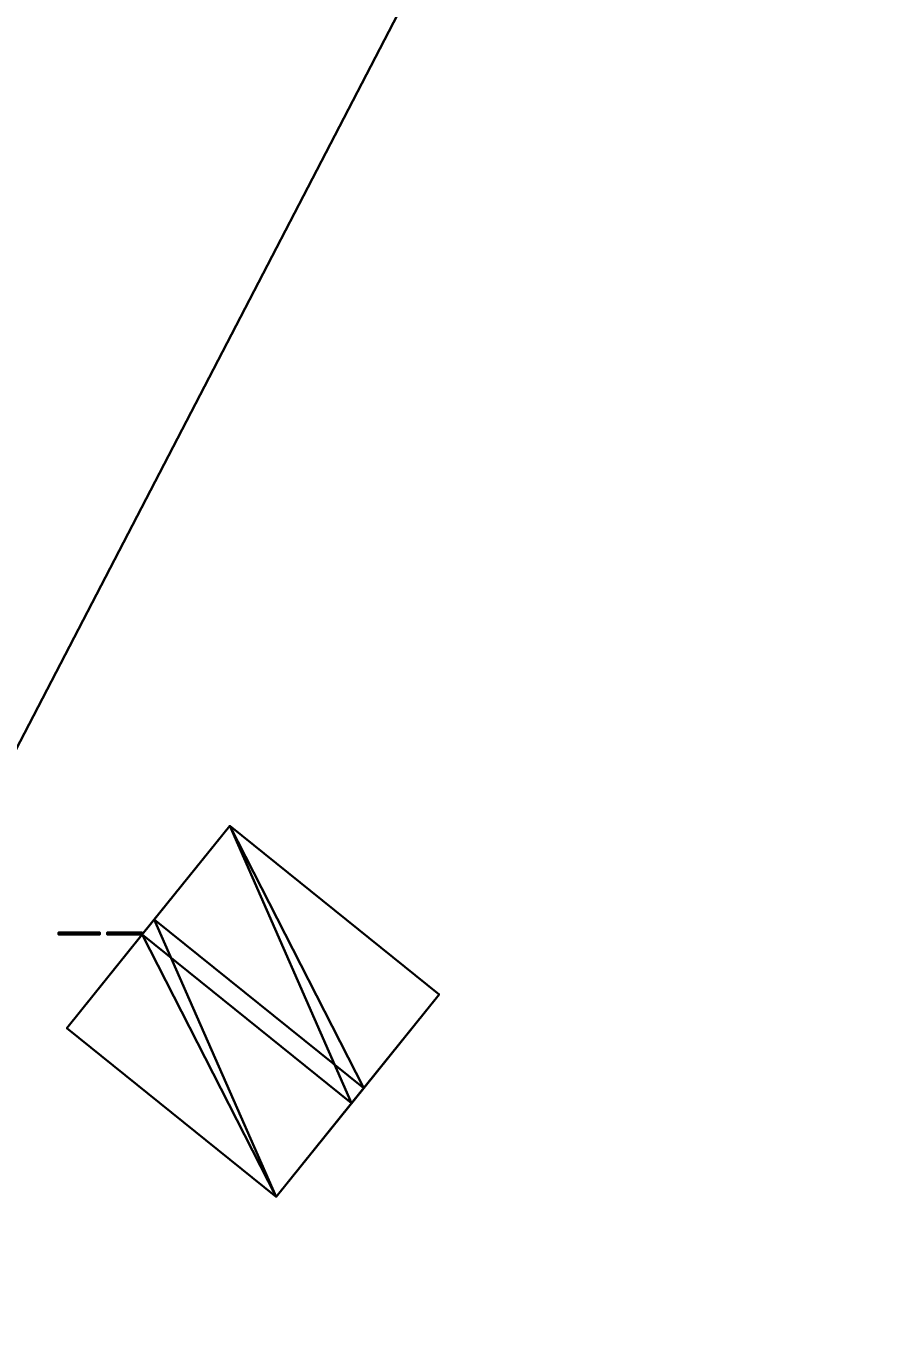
# Model space of a CAD drawing. Extents: x -4.3 to 2.7, y -5.9 to 5.2.
# Drawn here: x 0.877 to 1.789, y 1.059 to 2.441 of the extents above; entities that cross this region are included whole.
import ezdxf

# ---------------------------------------------------------------- set-up
doc = ezdxf.new("R2010")
doc.units = 0
doc.header["$LTSCALE"] = 0.0254
doc.layers.get('0').update_dxf_attribs({"linetype": 'CONTINUOUS'})
doc.layers.get('DEFPOINTS').update_dxf_attribs({"linetype": 'CONTINUOUS'})
doc.layers.add('H__HIGH_', color=144, linetype='CONTINUOUS')
doc.layers.add('ROOM', color=252, linetype='CONTINUOUS')
doc.styles.add('TAHOMA', font='')
doc.styles.get('TAHOMA').set_extended_font_data('Tahoma')
doc.dimstyles.new('DIMSTYLE1', dxfattribs={"dimtxt": 0.211521, "dimasz": 0.0127, "dimexe": 0.0127, "dimexo": 0.0127, "dimgap": 0.00254, "dimtad": 0, "dimtih": 1, "dimtoh": 1, "dimdec": 3, "dimzin": 0, "dimtxsty": 'TAHOMA', "dimblk": 'ARCHTICK', "dimcen": 0.09, "dimazin": 3, "dimtfac": 1, "dimtdec": 4, "dimtofl": 0, "dimtmove": 0, "dimatfit": 3, "dimtolj": 1, "dimtzin": 0})

# ---------------------------------------------------------------- blocks, each defined once
blk = doc.blocks.new('GROUPE79_1')
at = {"color": 0}
for p, q in [((0, 0), (0, 0.0554)), ((0, 0.0554), (0.0112, 0.0554)), ((0, 0, 0.002), (0, 0.0554, 0.002)), ((0, 0.0554, 0.002), (0.0112, 0.0554, 0.002)), ((0, 0), (0, 0.0554)), ((0, 0, 0.002), (0, 0.0554, 0.002)), ((0, 0.0554), (0, 0.0554, 0.002)), ((0, 0.0554), (0.0112, 0.0554)), ((0, 0.0554), (0, 0.0554, 0.002)), ((0, 0.0554, 0.002), (0.0112, 0.0554, 0.002)), ((0.0112, 0.0554), (0.0112, 0.0336)), ((0.0112, 0.0554, 0.002), (0.0112, 0.0336, 0.002)), ((0.0112, 0.0554), (0.0112, 0.0554, 0.002)), ((0.0112, 0.0554), (0.0112, 0.0336)), ((0.0112, 0.0554), (0.0112, 0.0554, 0.002)), ((0.0112, 0.0554, 0.002), (0.0112, 0.0336, 0.002)), ((0.0331, 0.0336), (0.0331, 0.0554)), ((0.0331, 0.0554), (0.0443, 0.0554)), ((0.0331, 0.0554, 0.002), (0.0443, 0.0554, 0.002)), ((0.0331, 0.0336, 0.002), (0.0331, 0.0554, 0.002)), ((0.0331, 0.0336), (0.0331, 0.0554)), ((0.0331, 0.0336, 0.002), (0.0331, 0.0554, 0.002)), ((0.0331, 0.0554), (0.0331, 0.0554, 0.002)), ((0.0331, 0.0554), (0.0443, 0.0554)), ((0.0331, 0.0554), (0.0331, 0.0554, 0.002)), ((0.0331, 0.0554, 0.002), (0.0443, 0.0554, 0.002)), ((0.0443, 0.0554), (0.0443, 0)), ((0.0443, 0.0554, 0.002), (0.0443, 0, 0.002)), ((0.0443, 0.0554), (0.0443, 0.0554, 0.002)), ((0.0443, 0.0554), (0.0443, 0)), ((0.0443, 0.0554), (0.0443, 0.0554, 0.002)), ((0.0443, 0.0554, 0.002), (0.0443, 0, 0.002)), ((0.0717, 0.0556), (0.0717, 0.0556, 0.002)), ((0.0717, 0.0556), (0.0717, 0.0556, 0.002)), ((0.0541, 0.0433), (0.0541, 0.0433, 0.002)), ((0.0541, 0.0433), (0.0541, 0.0433, 0.002)), ((0.0553, 0.0467), (0.0553, 0.0467, 0.002)), ((0.0553, 0.0467), (0.0553, 0.0467, 0.002)), ((0.057, 0.0495), (0.057, 0.0495, 0.002)), ((0.057, 0.0495), (0.057, 0.0495, 0.002)), ((0.0593, 0.0518), (0.0593, 0.0518, 0.002)), ((0.0593, 0.0518), (0.0593, 0.0518, 0.002)), ((0.0619, 0.0534), (0.0619, 0.0534, 0.002)), ((0.0619, 0.0534), (0.0619, 0.0534, 0.002)), ((0.0646, 0.0421), (0.0646, 0.0421, 0.002)), ((0.0646, 0.0421), (0.0646, 0.0421, 0.002)), ((0.0649, 0.0546), (0.0649, 0.0546, 0.002)), ((0.0649, 0.0546), (0.0649, 0.0546, 0.002)), ((0.0662, 0.0448), (0.0662, 0.0448, 0.002)), ((0.0662, 0.0448), (0.0662, 0.0448, 0.002)), ((0.0685, 0.0463), (0.0685, 0.0463, 0.002)), ((0.0685, 0.0463), (0.0685, 0.0463, 0.002)), ((0.0715, 0.0468), (0.0715, 0.0468, 0.002)), ((0.0715, 0.0468), (0.0715, 0.0468, 0.002)), ((0.0745, 0.0463), (0.0745, 0.0463, 0.002)), ((0.0745, 0.0463), (0.0745, 0.0463, 0.002)), ((0.0756, 0.0553), (0.0756, 0.0553, 0.002)), ((0.0756, 0.0553), (0.0756, 0.0553, 0.002)), ((0.0767, 0.0449), (0.0767, 0.0449, 0.002)), ((0.0767, 0.0449), (0.0767, 0.0449, 0.002)), ((0.0782, 0.0426), (0.0782, 0.0426, 0.002)), ((0.0782, 0.0426), (0.0782, 0.0426, 0.002)), ((0.0791, 0.0545), (0.0791, 0.0545, 0.002)), ((0.0791, 0.0545), (0.0791, 0.0545, 0.002)), ((0.0821, 0.0531), (0.0821, 0.0531, 0.002)), ((0.0821, 0.0531), (0.0821, 0.0531, 0.002)), ((0.0846, 0.0512), (0.0846, 0.0512, 0.002)), ((0.0846, 0.0512), (0.0846, 0.0512, 0.002)), ((0.0867, 0.0488), (0.0867, 0.0488, 0.002)), ((0.0867, 0.0488), (0.0867, 0.0488, 0.002)), ((0.0881, 0.0462), (0.0881, 0.0462, 0.002)), ((0.0881, 0.0462), (0.0881, 0.0462, 0.002)), ((0.089, 0.0433), (0.089, 0.0433, 0.002)), ((0.089, 0.0433), (0.089, 0.0433, 0.002)), ((0.0112, 0.0336), (0.0331, 0.0336)), ((0.0112, 0.0336, 0.002), (0.0331, 0.0336, 0.002)), ((0.0112, 0.0336), (0.0112, 0.0336, 0.002)), ((0.0112, 0.0336), (0.0331, 0.0336)), ((0.0112, 0.0336), (0.0112, 0.0336, 0.002)), ((0.0112, 0.0336, 0.002), (0.0331, 0.0336, 0.002)), ((0.0331, 0.0336), (0.0331, 0.0336, 0.002)), ((0.0331, 0.0336), (0.0331, 0.0336, 0.002)), ((0.0639, 0.0381), (0.0533, 0.0392)), ((0.0639, 0.0381, 0.002), (0.0533, 0.0392, 0.002)), ((0.0639, 0.0381), (0.0533, 0.0392)), ((0.0639, 0.0381, 0.002), (0.0533, 0.0392, 0.002)), ((0.0533, 0.0392), (0.0533, 0.0392, 0.002)), ((0.0533, 0.0392), (0.0533, 0.0392, 0.002)), ((0.0639, 0.0381), (0.0639, 0.0381, 0.002)), ((0.0639, 0.0381), (0.0639, 0.0381, 0.002)), ((0.0765, 0.0329), (0.0765, 0.0329, 0.002)), ((0.0765, 0.0329), (0.0765, 0.0329, 0.002)), ((0.0781, 0.0362), (0.0781, 0.0362, 0.002)), ((0.0781, 0.0362), (0.0781, 0.0362, 0.002)), ((0.0786, 0.0394), (0.0786, 0.0394, 0.002)), ((0.0786, 0.0394), (0.0786, 0.0394, 0.002)), ((0.0862, 0.0296), (0.0862, 0.0296, 0.002)), ((0.0862, 0.0296), (0.0862, 0.0296, 0.002)), ((0.088, 0.0331), (0.088, 0.0331, 0.002)), ((0.088, 0.0331), (0.088, 0.0331, 0.002)), ((0.089, 0.0365), (0.089, 0.0365, 0.002)), ((0.089, 0.0365), (0.089, 0.0365, 0.002)), ((0.0893, 0.0402), (0.0893, 0.0402, 0.002)), ((0.0893, 0.0402), (0.0893, 0.0402, 0.002)), ((0.0331, 0.0242), (0.0112, 0.0242)), ((0.0112, 0.0242), (0.0112, 0)), ((0.0112, 0.0242, 0.002), (0.0112, 0, 0.002)), ((0.0331, 0.0242, 0.002), (0.0112, 0.0242, 0.002)), ((0.0331, 0.0242), (0.0112, 0.0242)), ((0.0331, 0.0242, 0.002), (0.0112, 0.0242, 0.002)), ((0.0112, 0.0242), (0.0112, 0.0242, 0.002)), ((0.0112, 0.0242), (0.0112, 0)), ((0.0112, 0.0242), (0.0112, 0.0242, 0.002)), ((0.0112, 0.0242, 0.002), (0.0112, 0, 0.002)), ((0.0331, 0), (0.0331, 0.0242)), ((0.0331, 0, 0.002), (0.0331, 0.0242, 0.002)), ((0.0331, 0), (0.0331, 0.0242)), ((0.0331, 0, 0.002), (0.0331, 0.0242, 0.002)), ((0.0331, 0.0242), (0.0331, 0.0242, 0.002)), ((0.0331, 0.0242), (0.0331, 0.0242, 0.002)), ((0.0602, 0.0164), (0.0602, 0.0164, 0.002)), ((0.0602, 0.0164), (0.0602, 0.0164, 0.002)), ((0.0677, 0.0239), (0.0677, 0.0239, 0.002)), ((0.0677, 0.0239), (0.0677, 0.0239, 0.002)), ((0.0768, 0.0189), (0.0768, 0.0189, 0.002)), ((0.0768, 0.0189), (0.0768, 0.0189, 0.002)), ((0.0837, 0.026), (0.0837, 0.026, 0.002)), ((0.0837, 0.026), (0.0837, 0.026, 0.002)), ((0.0112, 0), (0, 0)), ((0.0112, 0, 0.002), (0, 0, 0.002)), ((0, 0), (0, 0, 0.002)), ((0.0112, 0), (0, 0)), ((0.0112, 0, 0.002), (0, 0, 0.002)), ((0, 0), (0, 0, 0.002)), ((0.0112, 0), (0.0112, 0, 0.002)), ((0.0112, 0), (0.0112, 0, 0.002)), ((0.0443, 0), (0.0331, 0)), ((0.0443, 0, 0.002), (0.0331, 0, 0.002)), ((0.0443, 0), (0.0331, 0)), ((0.0443, 0, 0.002), (0.0331, 0, 0.002)), ((0.0331, 0), (0.0331, 0, 0.002)), ((0.0331, 0), (0.0331, 0, 0.002)), ((0.0443, 0), (0.0443, 0, 0.002)), ((0.0443, 0), (0.0443, 0, 0.002)), ((0.0893, 0), (0.0521, 0)), ((0.0893, 0, 0.002), (0.0521, 0, 0.002)), ((0.0893, 0), (0.0521, 0)), ((0.0893, 0, 0.002), (0.0521, 0, 0.002)), ((0.0521, 0), (0.0521, 0, 0.002)), ((0.0521, 0), (0.0521, 0, 0.002)), ((0.0533, 0.0054), (0.0533, 0.0054, 0.002)), ((0.0533, 0.0054), (0.0533, 0.0054, 0.002)), ((0.0557, 0.0106), (0.0557, 0.0106, 0.002)), ((0.0557, 0.0106), (0.0557, 0.0106, 0.002)), ((0.0682, 0.0099), (0.0893, 0.0099)), ((0.0682, 0.0099, 0.002), (0.0893, 0.0099, 0.002)), ((0.0682, 0.0099), (0.0682, 0.0099, 0.002)), ((0.0682, 0.0099), (0.0893, 0.0099)), ((0.0682, 0.0099), (0.0682, 0.0099, 0.002)), ((0.0682, 0.0099, 0.002), (0.0893, 0.0099, 0.002)), ((0.0704, 0.0128), (0.0704, 0.0128, 0.002)), ((0.0704, 0.0128), (0.0704, 0.0128, 0.002)), ((0.0893, 0.0099), (0.0893, 0)), ((0.0893, 0.0099, 0.002), (0.0893, 0, 0.002)), ((0.0893, 0.0099), (0.0893, 0)), ((0.0893, 0.0099), (0.0893, 0.0099, 0.002)), ((0.0893, 0.0099, 0.002), (0.0893, 0, 0.002)), ((0.0893, 0.0099), (0.0893, 0.0099, 0.002)), ((0.0893, 0), (0.0893, 0, 0.002)), ((0.0893, 0), (0.0893, 0, 0.002))]:
    blk.add_line(p, q, dxfattribs=at)
at = {"color": 28}
mesh = blk.add_polyface(dxfattribs=at)
corners = [(0.0443, 0.0554), (0.0331, 0.0336), (0.0331, 0.0554), (0.0331, 0.0242), (0.0331, 0), (0.0443, 0), (0.0112, 0.0242), (0.0112, 0.0336), (0.0112, 0.0554), (0, 0), (0, 0.0554), (0.0112, 0)]
mesh.append_faces([[corners[k] for k in face] for face in [(0, 1, 2), (4, 0, 5), (8, 9, 10)]], dxfattribs={"vtx0": -1, "color": 28})
mesh.append_faces([[corners[k] for k in face] for face in [(3, 0, 4), (1, 6, 7), (6, 1, 3), (9, 8, 11), (11, 7, 6)]], dxfattribs={"vtx0": -1, "vtx1": -1, "color": 28})
mesh.append_faces([[corners[k] for k in face] for face in [(1, 0, 3)]], dxfattribs={"vtx0": -1, "vtx1": -1, "vtx2": -1, "color": 28})
mesh.append_faces([[corners[k] for k in face] for face in [(11, 8, 7)]], dxfattribs={"vtx0": -1, "vtx2": -1, "color": 28})
mesh = blk.add_polyface(dxfattribs=at)
corners = [(0.0443, 0, 0.002), (0.0331, 0.0242, 0.002), (0.0331, 0, 0.002), (0.0331, 0.0336, 0.002), (0.0331, 0.0554, 0.002), (0.0443, 0.0554, 0.002), (0.0112, 0.0336, 0.002), (0.0112, 0.0242, 0.002), (0.0112, 0, 0.002), (0, 0.0554, 0.002), (0, 0, 0.002), (0.0112, 0.0554, 0.002)]
mesh.append_faces([[corners[k] for k in face] for face in [(0, 1, 2), (4, 0, 5), (8, 9, 10)]], dxfattribs={"vtx0": -1, "color": 28})
mesh.append_faces([[corners[k] for k in face] for face in [(3, 0, 4), (1, 6, 7), (6, 1, 3), (9, 8, 11), (11, 7, 6)]], dxfattribs={"vtx0": -1, "vtx1": -1, "color": 28})
mesh.append_faces([[corners[k] for k in face] for face in [(1, 0, 3)]], dxfattribs={"vtx0": -1, "vtx1": -1, "vtx2": -1, "color": 28})
mesh.append_faces([[corners[k] for k in face] for face in [(11, 8, 7)]], dxfattribs={"vtx0": -1, "vtx2": -1, "color": 28})
mesh = blk.add_polyface(dxfattribs=at)
corners = [(0, 0.0554, 0.002), (0, 0), (0, 0, 0.002), (0, 0.0554)]
mesh.append_faces([[corners[k] for k in face] for face in [(0, 1, 2), (1, 0, 3)]], dxfattribs={"vtx0": -1, "color": 28})
mesh = blk.add_polyface(dxfattribs=at)
corners = [(0, 0.0554, 0.002), (0.0112, 0.0554), (0, 0.0554), (0.0112, 0.0554, 0.002)]
mesh.append_faces([[corners[k] for k in face] for face in [(0, 1, 2), (1, 0, 3)]], dxfattribs={"vtx0": -1, "color": 28})
mesh = blk.add_polyface(dxfattribs=at)
corners = [(0.0112, 0.0554), (0.0112, 0.0336, 0.002), (0.0112, 0.0336), (0.0112, 0.0554, 0.002)]
mesh.append_faces([[corners[k] for k in face] for face in [(0, 1, 2), (1, 0, 3)]], dxfattribs={"vtx0": -1, "color": 28})
mesh = blk.add_polyface(dxfattribs=at)
corners = [(0.0331, 0.0554, 0.002), (0.0331, 0.0336), (0.0331, 0.0336, 0.002), (0.0331, 0.0554)]
mesh.append_faces([[corners[k] for k in face] for face in [(0, 1, 2), (1, 0, 3)]], dxfattribs={"vtx0": -1, "color": 28})
mesh = blk.add_polyface(dxfattribs=at)
corners = [(0.0331, 0.0554, 0.002), (0.0443, 0.0554), (0.0331, 0.0554), (0.0443, 0.0554, 0.002)]
mesh.append_faces([[corners[k] for k in face] for face in [(0, 1, 2), (1, 0, 3)]], dxfattribs={"vtx0": -1, "color": 28})
mesh = blk.add_polyface(dxfattribs=at)
corners = [(0.0443, 0.0554), (0.0443, 0, 0.002), (0.0443, 0), (0.0443, 0.0554, 0.002)]
mesh.append_faces([[corners[k] for k in face] for face in [(0, 1, 2), (1, 0, 3)]], dxfattribs={"vtx0": -1, "color": 28})
mesh = blk.add_polyface(dxfattribs=at)
corners = [(0.0541, 0.0433), (0.0639, 0.0381), (0.0533, 0.0392), (0.0553, 0.0467), (0.057, 0.0495), (0.0593, 0.0518), (0.0619, 0.0534), (0.0649, 0.0546), (0.0646, 0.0421), (0.0662, 0.0448), (0.0717, 0.0556), (0.0685, 0.0463), (0.0715, 0.0468), (0.0745, 0.0463), (0.0756, 0.0553), (0.0767, 0.0449), (0.0791, 0.0545), (0.0782, 0.0426), (0.0786, 0.0394), (0.0765, 0.0329), (0.0682, 0.0099), (0.0677, 0.0239), (0.0704, 0.0128), (0.0768, 0.0189), (0.0781, 0.0362), (0.0837, 0.026), (0.0821, 0.0531), (0.0846, 0.0512), (0.0862, 0.0296), (0.0867, 0.0488), (0.088, 0.0331), (0.0881, 0.0462), (0.089, 0.0365), (0.089, 0.0433), (0.0893, 0.0402), (0.0533, 0.0054), (0.0893, 0), (0.0521, 0), (0.0557, 0.0106), (0.0602, 0.0164), (0.0893, 0.0099)]
mesh.append_faces([[corners[k] for k in face] for face in [(0, 1, 2), (32, 33, 34), (35, 36, 37), (36, 20, 40)]], dxfattribs={"vtx0": -1, "color": 28})
mesh.append_faces([[corners[k] for k in face] for face in [(1, 7, 8), (8, 7, 9), (9, 10, 11), (11, 10, 12), (12, 10, 13), (13, 14, 15), (15, 16, 17), (17, 16, 18), (19, 20, 21), (20, 19, 22), (22, 19, 23), (23, 24, 25), (25, 27, 28), (28, 29, 30), (30, 31, 32)]], dxfattribs={"vtx0": -1, "vtx1": -1, "color": 28})
mesh.append_faces([[corners[k] for k in face] for face in [(25, 18, 16), (36, 38, 20)]], dxfattribs={"vtx0": -1, "vtx1": -1, "vtx2": -1, "color": 28})
mesh.append_faces([[corners[k] for k in face] for face in [(1, 0, 3), (1, 3, 4), (1, 4, 5), (1, 5, 6), (1, 6, 7), (9, 7, 10), (13, 10, 14), (15, 14, 16), (23, 19, 24), (25, 24, 18), (25, 16, 26), (25, 26, 27), (28, 27, 29), (30, 29, 31), (32, 31, 33), (36, 35, 38), (20, 38, 39), (20, 39, 21)]], dxfattribs={"vtx0": -1, "vtx2": -1, "color": 28})
mesh = blk.add_polyface(dxfattribs=at)
corners = [(0.0893, 0, 0.002), (0.0533, 0.0054, 0.002), (0.0521, 0, 0.002), (0.0557, 0.0106, 0.002), (0.0682, 0.0099, 0.002), (0.0602, 0.0164, 0.002), (0.0677, 0.0239, 0.002), (0.0893, 0.0099, 0.002), (0.0765, 0.0329, 0.002), (0.0704, 0.0128, 0.002), (0.0768, 0.0189, 0.002), (0.0781, 0.0362, 0.002), (0.0837, 0.026, 0.002), (0.0786, 0.0394, 0.002), (0.0791, 0.0545, 0.002), (0.0821, 0.0531, 0.002), (0.0846, 0.0512, 0.002), (0.0862, 0.0296, 0.002), (0.0867, 0.0488, 0.002), (0.088, 0.0331, 0.002), (0.0881, 0.0462, 0.002), (0.089, 0.0365, 0.002), (0.089, 0.0433, 0.002), (0.0893, 0.0402, 0.002), (0.0639, 0.0381, 0.002), (0.0541, 0.0433, 0.002), (0.0533, 0.0392, 0.002), (0.0553, 0.0467, 0.002), (0.057, 0.0495, 0.002), (0.0593, 0.0518, 0.002), (0.0619, 0.0534, 0.002), (0.0649, 0.0546, 0.002), (0.0646, 0.0421, 0.002), (0.0662, 0.0448, 0.002), (0.0717, 0.0556, 0.002), (0.0685, 0.0463, 0.002), (0.0715, 0.0468, 0.002), (0.0745, 0.0463, 0.002), (0.0756, 0.0553, 0.002), (0.0767, 0.0449, 0.002), (0.0782, 0.0426, 0.002)]
mesh.append_faces([[corners[k] for k in face] for face in [(0, 1, 2), (4, 0, 7), (22, 21, 23), (24, 25, 26)]], dxfattribs={"vtx0": -1, "color": 28})
mesh.append_faces([[corners[k] for k in face] for face in [(1, 0, 3), (3, 4, 5), (5, 4, 6), (8, 10, 11), (11, 12, 13), (14, 12, 15), (15, 12, 16), (16, 17, 18), (18, 19, 20), (20, 21, 22), (25, 24, 27), (27, 24, 28), (28, 24, 29), (29, 24, 30), (30, 24, 31), (31, 33, 34), (34, 37, 38), (38, 39, 14)]], dxfattribs={"vtx0": -1, "vtx1": -1, "color": 28})
mesh.append_faces([[corners[k] for k in face] for face in [(3, 0, 4), (13, 12, 14)]], dxfattribs={"vtx0": -1, "vtx1": -1, "vtx2": -1, "color": 28})
mesh.append_faces([[corners[k] for k in face] for face in [(4, 8, 6), (8, 4, 9), (8, 9, 10), (11, 10, 12), (16, 12, 17), (18, 17, 19), (20, 19, 21), (31, 24, 32), (31, 32, 33), (34, 33, 35), (34, 35, 36), (34, 36, 37), (38, 37, 39), (14, 39, 40), (14, 40, 13)]], dxfattribs={"vtx0": -1, "vtx2": -1, "color": 28})
mesh = blk.add_polyface(dxfattribs=at)
corners = [(0.0649, 0.0546, 0.002), (0.0717, 0.0556), (0.0649, 0.0546), (0.0717, 0.0556, 0.002)]
mesh.append_faces([[corners[k] for k in face] for face in [(0, 1, 2), (1, 0, 3)]], dxfattribs={"vtx0": -1, "color": 28})
mesh = blk.add_polyface(dxfattribs=at)
corners = [(0.0717, 0.0556, 0.002), (0.0756, 0.0553), (0.0717, 0.0556), (0.0756, 0.0553, 0.002)]
mesh.append_faces([[corners[k] for k in face] for face in [(0, 1, 2), (1, 0, 3)]], dxfattribs={"vtx0": -1, "color": 28})
mesh = blk.add_polyface(dxfattribs=at)
corners = [(0.0541, 0.0433, 0.002), (0.0533, 0.0392), (0.0533, 0.0392, 0.002), (0.0541, 0.0433)]
mesh.append_faces([[corners[k] for k in face] for face in [(0, 1, 2), (1, 0, 3)]], dxfattribs={"vtx0": -1, "color": 28})
mesh = blk.add_polyface(dxfattribs=at)
corners = [(0.0553, 0.0467, 0.002), (0.0541, 0.0433), (0.0541, 0.0433, 0.002), (0.0553, 0.0467)]
mesh.append_faces([[corners[k] for k in face] for face in [(0, 1, 2), (1, 0, 3)]], dxfattribs={"vtx0": -1, "color": 28})
mesh = blk.add_polyface(dxfattribs=at)
corners = [(0.057, 0.0495, 0.002), (0.0553, 0.0467), (0.0553, 0.0467, 0.002), (0.057, 0.0495)]
mesh.append_faces([[corners[k] for k in face] for face in [(0, 1, 2), (1, 0, 3)]], dxfattribs={"vtx0": -1, "color": 28})
mesh = blk.add_polyface(dxfattribs=at)
corners = [(0.057, 0.0495, 0.002), (0.0593, 0.0518), (0.057, 0.0495), (0.0593, 0.0518, 0.002)]
mesh.append_faces([[corners[k] for k in face] for face in [(0, 1, 2), (1, 0, 3)]], dxfattribs={"vtx0": -1, "color": 28})
mesh = blk.add_polyface(dxfattribs=at)
corners = [(0.0593, 0.0518, 0.002), (0.0619, 0.0534), (0.0593, 0.0518), (0.0619, 0.0534, 0.002)]
mesh.append_faces([[corners[k] for k in face] for face in [(0, 1, 2), (1, 0, 3)]], dxfattribs={"vtx0": -1, "color": 28})
mesh = blk.add_polyface(dxfattribs=at)
corners = [(0.0619, 0.0534, 0.002), (0.0649, 0.0546), (0.0619, 0.0534), (0.0649, 0.0546, 0.002)]
mesh.append_faces([[corners[k] for k in face] for face in [(0, 1, 2), (1, 0, 3)]], dxfattribs={"vtx0": -1, "color": 28})
mesh = blk.add_polyface(dxfattribs=at)
corners = [(0.0646, 0.0421), (0.0639, 0.0381, 0.002), (0.0639, 0.0381), (0.0646, 0.0421, 0.002)]
mesh.append_faces([[corners[k] for k in face] for face in [(0, 1, 2), (1, 0, 3)]], dxfattribs={"vtx0": -1, "color": 28})
mesh = blk.add_polyface(dxfattribs=at)
corners = [(0.0662, 0.0448), (0.0646, 0.0421, 0.002), (0.0646, 0.0421), (0.0662, 0.0448, 0.002)]
mesh.append_faces([[corners[k] for k in face] for face in [(0, 1, 2), (1, 0, 3)]], dxfattribs={"vtx0": -1, "color": 28})
mesh = blk.add_polyface(dxfattribs=at)
corners = [(0.0685, 0.0463, 0.002), (0.0662, 0.0448), (0.0685, 0.0463), (0.0662, 0.0448, 0.002)]
mesh.append_faces([[corners[k] for k in face] for face in [(0, 1, 2), (1, 0, 3)]], dxfattribs={"vtx0": -1, "color": 28})
mesh = blk.add_polyface(dxfattribs=at)
corners = [(0.0715, 0.0468, 0.002), (0.0685, 0.0463), (0.0715, 0.0468), (0.0685, 0.0463, 0.002)]
mesh.append_faces([[corners[k] for k in face] for face in [(0, 1, 2), (1, 0, 3)]], dxfattribs={"vtx0": -1, "color": 28})
mesh = blk.add_polyface(dxfattribs=at)
corners = [(0.0745, 0.0463, 0.002), (0.0715, 0.0468), (0.0745, 0.0463), (0.0715, 0.0468, 0.002)]
mesh.append_faces([[corners[k] for k in face] for face in [(0, 1, 2), (1, 0, 3)]], dxfattribs={"vtx0": -1, "color": 28})
mesh = blk.add_polyface(dxfattribs=at)
corners = [(0.0767, 0.0449, 0.002), (0.0745, 0.0463), (0.0767, 0.0449), (0.0745, 0.0463, 0.002)]
mesh.append_faces([[corners[k] for k in face] for face in [(0, 1, 2), (1, 0, 3)]], dxfattribs={"vtx0": -1, "color": 28})
mesh = blk.add_polyface(dxfattribs=at)
corners = [(0.0756, 0.0553, 0.002), (0.0791, 0.0545), (0.0756, 0.0553), (0.0791, 0.0545, 0.002)]
mesh.append_faces([[corners[k] for k in face] for face in [(0, 1, 2), (1, 0, 3)]], dxfattribs={"vtx0": -1, "color": 28})
mesh = blk.add_polyface(dxfattribs=at)
corners = [(0.0767, 0.0449, 0.002), (0.0782, 0.0426), (0.0782, 0.0426, 0.002), (0.0767, 0.0449)]
mesh.append_faces([[corners[k] for k in face] for face in [(0, 1, 2), (1, 0, 3)]], dxfattribs={"vtx0": -1, "color": 28})
mesh = blk.add_polyface(dxfattribs=at)
corners = [(0.0782, 0.0426, 0.002), (0.0786, 0.0394), (0.0786, 0.0394, 0.002), (0.0782, 0.0426)]
mesh.append_faces([[corners[k] for k in face] for face in [(0, 1, 2), (1, 0, 3)]], dxfattribs={"vtx0": -1, "color": 28})
mesh = blk.add_polyface(dxfattribs=at)
corners = [(0.0791, 0.0545, 0.002), (0.0821, 0.0531), (0.0791, 0.0545), (0.0821, 0.0531, 0.002)]
mesh.append_faces([[corners[k] for k in face] for face in [(0, 1, 2), (1, 0, 3)]], dxfattribs={"vtx0": -1, "color": 28})
mesh = blk.add_polyface(dxfattribs=at)
corners = [(0.0821, 0.0531, 0.002), (0.0846, 0.0512), (0.0821, 0.0531), (0.0846, 0.0512, 0.002)]
mesh.append_faces([[corners[k] for k in face] for face in [(0, 1, 2), (1, 0, 3)]], dxfattribs={"vtx0": -1, "color": 28})
mesh = blk.add_polyface(dxfattribs=at)
corners = [(0.0846, 0.0512), (0.0867, 0.0488, 0.002), (0.0867, 0.0488), (0.0846, 0.0512, 0.002)]
mesh.append_faces([[corners[k] for k in face] for face in [(0, 1, 2), (1, 0, 3)]], dxfattribs={"vtx0": -1, "color": 28})
mesh = blk.add_polyface(dxfattribs=at)
corners = [(0.0867, 0.0488), (0.0881, 0.0462, 0.002), (0.0881, 0.0462), (0.0867, 0.0488, 0.002)]
mesh.append_faces([[corners[k] for k in face] for face in [(0, 1, 2), (1, 0, 3)]], dxfattribs={"vtx0": -1, "color": 28})
mesh = blk.add_polyface(dxfattribs=at)
corners = [(0.0881, 0.0462), (0.089, 0.0433, 0.002), (0.089, 0.0433), (0.0881, 0.0462, 0.002)]
mesh.append_faces([[corners[k] for k in face] for face in [(0, 1, 2), (1, 0, 3)]], dxfattribs={"vtx0": -1, "color": 28})
mesh = blk.add_polyface(dxfattribs=at)
corners = [(0.089, 0.0433), (0.0893, 0.0402, 0.002), (0.0893, 0.0402), (0.089, 0.0433, 0.002)]
mesh.append_faces([[corners[k] for k in face] for face in [(0, 1, 2), (1, 0, 3)]], dxfattribs={"vtx0": -1, "color": 28})
mesh = blk.add_polyface(dxfattribs=at)
corners = [(0.0112, 0.0336, 0.002), (0.0331, 0.0336), (0.0112, 0.0336), (0.0331, 0.0336, 0.002)]
mesh.append_faces([[corners[k] for k in face] for face in [(0, 1, 2), (1, 0, 3)]], dxfattribs={"vtx0": -1, "color": 28})
mesh = blk.add_polyface(dxfattribs=at)
corners = [(0.0639, 0.0381, 0.002), (0.0533, 0.0392), (0.0639, 0.0381), (0.0533, 0.0392, 0.002)]
mesh.append_faces([[corners[k] for k in face] for face in [(0, 1, 2), (1, 0, 3)]], dxfattribs={"vtx0": -1, "color": 28})
mesh = blk.add_polyface(dxfattribs=at)
corners = [(0.0765, 0.0329, 0.002), (0.0677, 0.0239), (0.0677, 0.0239, 0.002), (0.0765, 0.0329)]
mesh.append_faces([[corners[k] for k in face] for face in [(0, 1, 2), (1, 0, 3)]], dxfattribs={"vtx0": -1, "color": 28})
mesh = blk.add_polyface(dxfattribs=at)
corners = [(0.0781, 0.0362, 0.002), (0.0765, 0.0329), (0.0765, 0.0329, 0.002), (0.0781, 0.0362)]
mesh.append_faces([[corners[k] for k in face] for face in [(0, 1, 2), (1, 0, 3)]], dxfattribs={"vtx0": -1, "color": 28})
mesh = blk.add_polyface(dxfattribs=at)
corners = [(0.0786, 0.0394, 0.002), (0.0781, 0.0362), (0.0781, 0.0362, 0.002), (0.0786, 0.0394)]
mesh.append_faces([[corners[k] for k in face] for face in [(0, 1, 2), (1, 0, 3)]], dxfattribs={"vtx0": -1, "color": 28})
mesh = blk.add_polyface(dxfattribs=at)
corners = [(0.0862, 0.0296), (0.0837, 0.026, 0.002), (0.0837, 0.026), (0.0862, 0.0296, 0.002)]
mesh.append_faces([[corners[k] for k in face] for face in [(0, 1, 2), (1, 0, 3)]], dxfattribs={"vtx0": -1, "color": 28})
mesh = blk.add_polyface(dxfattribs=at)
corners = [(0.088, 0.0331), (0.0862, 0.0296, 0.002), (0.0862, 0.0296), (0.088, 0.0331, 0.002)]
mesh.append_faces([[corners[k] for k in face] for face in [(0, 1, 2), (1, 0, 3)]], dxfattribs={"vtx0": -1, "color": 28})
mesh = blk.add_polyface(dxfattribs=at)
corners = [(0.089, 0.0365), (0.088, 0.0331, 0.002), (0.088, 0.0331), (0.089, 0.0365, 0.002)]
mesh.append_faces([[corners[k] for k in face] for face in [(0, 1, 2), (1, 0, 3)]], dxfattribs={"vtx0": -1, "color": 28})
mesh = blk.add_polyface(dxfattribs=at)
corners = [(0.0893, 0.0402), (0.089, 0.0365, 0.002), (0.089, 0.0365), (0.0893, 0.0402, 0.002)]
mesh.append_faces([[corners[k] for k in face] for face in [(0, 1, 2), (1, 0, 3)]], dxfattribs={"vtx0": -1, "color": 28})
mesh = blk.add_polyface(dxfattribs=at)
corners = [(0.0331, 0.0242, 0.002), (0.0112, 0.0242), (0.0331, 0.0242), (0.0112, 0.0242, 0.002)]
mesh.append_faces([[corners[k] for k in face] for face in [(0, 1, 2), (1, 0, 3)]], dxfattribs={"vtx0": -1, "color": 28})
mesh = blk.add_polyface(dxfattribs=at)
corners = [(0.0112, 0.0242), (0.0112, 0, 0.002), (0.0112, 0), (0.0112, 0.0242, 0.002)]
mesh.append_faces([[corners[k] for k in face] for face in [(0, 1, 2), (1, 0, 3)]], dxfattribs={"vtx0": -1, "color": 28})
mesh = blk.add_polyface(dxfattribs=at)
corners = [(0.0331, 0.0242, 0.002), (0.0331, 0), (0.0331, 0, 0.002), (0.0331, 0.0242)]
mesh.append_faces([[corners[k] for k in face] for face in [(0, 1, 2), (1, 0, 3)]], dxfattribs={"vtx0": -1, "color": 28})
mesh = blk.add_polyface(dxfattribs=at)
corners = [(0.0602, 0.0164, 0.002), (0.0557, 0.0106), (0.0557, 0.0106, 0.002), (0.0602, 0.0164)]
mesh.append_faces([[corners[k] for k in face] for face in [(0, 1, 2), (1, 0, 3)]], dxfattribs={"vtx0": -1, "color": 28})
mesh = blk.add_polyface(dxfattribs=at)
corners = [(0.0677, 0.0239, 0.002), (0.0602, 0.0164), (0.0602, 0.0164, 0.002), (0.0677, 0.0239)]
mesh.append_faces([[corners[k] for k in face] for face in [(0, 1, 2), (1, 0, 3)]], dxfattribs={"vtx0": -1, "color": 28})
mesh = blk.add_polyface(dxfattribs=at)
corners = [(0.0768, 0.0189, 0.002), (0.0704, 0.0128), (0.0768, 0.0189), (0.0704, 0.0128, 0.002)]
mesh.append_faces([[corners[k] for k in face] for face in [(0, 1, 2), (1, 0, 3)]], dxfattribs={"vtx0": -1, "color": 28})
mesh = blk.add_polyface(dxfattribs=at)
corners = [(0.0837, 0.026), (0.0768, 0.0189, 0.002), (0.0768, 0.0189), (0.0837, 0.026, 0.002)]
mesh.append_faces([[corners[k] for k in face] for face in [(0, 1, 2), (1, 0, 3)]], dxfattribs={"vtx0": -1, "color": 28})
mesh = blk.add_polyface(dxfattribs=at)
corners = [(0.0112, 0, 0.002), (0, 0), (0.0112, 0), (0, 0, 0.002)]
mesh.append_faces([[corners[k] for k in face] for face in [(0, 1, 2), (1, 0, 3)]], dxfattribs={"vtx0": -1, "color": 28})
mesh = blk.add_polyface(dxfattribs=at)
corners = [(0.0443, 0, 0.002), (0.0331, 0), (0.0443, 0), (0.0331, 0, 0.002)]
mesh.append_faces([[corners[k] for k in face] for face in [(0, 1, 2), (1, 0, 3)]], dxfattribs={"vtx0": -1, "color": 28})
mesh = blk.add_polyface(dxfattribs=at)
corners = [(0.0533, 0.0054, 0.002), (0.0521, 0), (0.0521, 0, 0.002), (0.0533, 0.0054)]
mesh.append_faces([[corners[k] for k in face] for face in [(0, 1, 2), (1, 0, 3)]], dxfattribs={"vtx0": -1, "color": 28})
mesh = blk.add_polyface(dxfattribs=at)
corners = [(0.0893, 0, 0.002), (0.0521, 0), (0.0893, 0), (0.0521, 0, 0.002)]
mesh.append_faces([[corners[k] for k in face] for face in [(0, 1, 2), (1, 0, 3)]], dxfattribs={"vtx0": -1, "color": 28})
mesh = blk.add_polyface(dxfattribs=at)
corners = [(0.0557, 0.0106, 0.002), (0.0533, 0.0054), (0.0533, 0.0054, 0.002), (0.0557, 0.0106)]
mesh.append_faces([[corners[k] for k in face] for face in [(0, 1, 2), (1, 0, 3)]], dxfattribs={"vtx0": -1, "color": 28})
mesh = blk.add_polyface(dxfattribs=at)
corners = [(0.0704, 0.0128), (0.0682, 0.0099, 0.002), (0.0682, 0.0099), (0.0704, 0.0128, 0.002)]
mesh.append_faces([[corners[k] for k in face] for face in [(0, 1, 2), (1, 0, 3)]], dxfattribs={"vtx0": -1, "color": 28})
mesh = blk.add_polyface(dxfattribs=at)
corners = [(0.0682, 0.0099, 0.002), (0.0893, 0.0099), (0.0682, 0.0099), (0.0893, 0.0099, 0.002)]
mesh.append_faces([[corners[k] for k in face] for face in [(0, 1, 2), (1, 0, 3)]], dxfattribs={"vtx0": -1, "color": 28})
mesh = blk.add_polyface(dxfattribs=at)
corners = [(0.0893, 0.0099), (0.0893, 0, 0.002), (0.0893, 0), (0.0893, 0.0099, 0.002)]
mesh.append_faces([[corners[k] for k in face] for face in [(0, 1, 2), (1, 0, 3)]], dxfattribs={"vtx0": -1, "color": 28})
blk = doc.blocks.new('GROUPE_4')
at = {"layer": 'H__HIGH_', "color": 2}
for p, q in [((0.1739, 0.3959, 0.1291), (0.0805, 0.28, 0.2771)), ((0.1739, 0.3959, 0.1291), (0.0805, 0.28, 0.2771)), ((0.1739, 0.3959, 0.1291), (0.0934, 0.296)), ((0.1739, 0.3959, 0.1291), (0.0934, 0.296)), ((0.3974, 0.2159, 0.1291), (0.1739, 0.3959, 0.1291)), ((0.3974, 0.2159, 0.1291), (0.1739, 0.3959, 0.1291)), ((0.0934, 0.296), (0, 0.18, 0.1481)), ((0.0934, 0.296), (0, 0.18, 0.1481)), ((0.3169, 0.116), (0.0934, 0.296)), ((0.3169, 0.116), (0.0934, 0.296)), ((0.0805, 0.28, 0.2771), (0, 0.18, 0.1481)), ((0.0805, 0.28, 0.2771), (0, 0.18, 0.1481)), ((0.0805, 0.28, 0.2771), (0.304, 0.0999, 0.2771)), ((0.0805, 0.28, 0.2771), (0.304, 0.0999, 0.2771)), ((0.304, 0.0999, 0.2771), (0.3974, 0.2159, 0.1291)), ((0.304, 0.0999, 0.2771), (0.3974, 0.2159, 0.1291)), ((0.3974, 0.2159, 0.1291), (0.3169, 0.116)), ((0.3974, 0.2159, 0.1291), (0.3169, 0.116)), ((0, 0.18, 0.1481), (0.2235, 0, 0.1481)), ((0, 0.18, 0.1481), (0.2235, 0, 0.1481)), ((0.2235, 0, 0.1481), (0.3169, 0.116)), ((0.2235, 0, 0.1481), (0.3169, 0.116)), ((0.304, 0.0999, 0.2771), (0.2235, 0, 0.1481)), ((0.304, 0.0999, 0.2771), (0.2235, 0, 0.1481))]:
    blk.add_line(p, q, dxfattribs=at)
mesh = blk.add_polyface(dxfattribs=at)
corners = [(0.0805, 0.28, 0.2771), (0.0934, 0.296), (0, 0.18, 0.1481), (0.1739, 0.3959, 0.1291)]
mesh.append_faces([[corners[k] for k in face] for face in [(0, 1, 2), (1, 0, 3)]], dxfattribs={"vtx0": -1, "color": 2})
mesh = blk.add_polyface(dxfattribs=at)
corners = [(0.304, 0.0999, 0.2771), (0.1739, 0.3959, 0.1291), (0.0805, 0.28, 0.2771), (0.3974, 0.2159, 0.1291)]
mesh.append_faces([[corners[k] for k in face] for face in [(0, 1, 2), (1, 0, 3)]], dxfattribs={"vtx0": -1, "color": 2})
mesh = blk.add_polyface(dxfattribs=at)
corners = [(0.1739, 0.3959, 0.1291), (0.3169, 0.116), (0.0934, 0.296), (0.3974, 0.2159, 0.1291)]
mesh.append_faces([[corners[k] for k in face] for face in [(0, 1, 2), (1, 0, 3)]], dxfattribs={"vtx0": -1, "color": 2})
mesh = blk.add_polyface(dxfattribs=at)
corners = [(0.0934, 0.296), (0.2235, 0, 0.1481), (0, 0.18, 0.1481), (0.3169, 0.116)]
mesh.append_faces([[corners[k] for k in face] for face in [(0, 1, 2), (1, 0, 3)]], dxfattribs={"vtx0": -1, "color": 2})
mesh = blk.add_polyface(dxfattribs=at)
corners = [(0.2235, 0, 0.1481), (0.0805, 0.28, 0.2771), (0, 0.18, 0.1481), (0.304, 0.0999, 0.2771)]
mesh.append_faces([[corners[k] for k in face] for face in [(0, 1, 2), (1, 0, 3)]], dxfattribs={"vtx0": -1, "color": 2})
mesh = blk.add_polyface(dxfattribs=at)
corners = [(0.3169, 0.116), (0.304, 0.0999, 0.2771), (0.2235, 0, 0.1481), (0.3974, 0.2159, 0.1291)]
mesh.append_faces([[corners[k] for k in face] for face in [(0, 1, 2), (1, 0, 3)]], dxfattribs={"vtx0": -1, "color": 2})
blk = doc.blocks.new('_ARCHTICK')
at = {"color": 0, "linetype": 'BYBLOCK', "const_width": 0.15}
blk.add_lwpolyline([(-0.5, -0.5), (0.5, 0.5)], dxfattribs=at)
blk = doc.blocks.new('*D114')
at = {"color": 0}
for p, q in [((2.6873, 5.2), (-3.6898, 5.2)), ((-3.6771, 5.2), (-3.6771, 0.1083)), ((-3.6771, -5.2), (-3.6771, -0.1083)), ((2.6873, -5.2), (-3.6898, -5.2))]:
    blk.add_line(p, q, dxfattribs=at)
at = {"layer": 'DEFPOINTS', "color": 0}
for p in [(-3.6771, 5.2), (2.7, 5.2), (2.7, -5.2)]:
    blk.add_point(p, dxfattribs=at)
at = {"color": 0, "xscale": 0.0127, "yscale": 0.0127, "zscale": 0.0127}
for p, rotation in [((-3.6771, 5.2), 90), ((-3.6771, -5.2), 270)]:
    blk.add_blockref('_ARCHTICK', p, dxfattribs=dict(at, rotation=rotation))
at = {"color": 0, "insert": (-3.6771, 0), "char_height": 0.211521, "attachment_point": 5, "style": 'TAHOMA'}
blk.add_mtext('\\A1;10.400m', dxfattribs=at)

msp = doc.modelspace()

# ---------------------------------------------------------------- block references
at = {"color": 0}
msp.add_blockref('GROUPE_4', (0.921, 1.1921, 2.8969), dxfattribs=at)
at = {"layer": 'H__HIGH_', "color": 2, "extrusion": (0, -1, -3.82857e-16)}
msp.add_blockref('GROUPE79_1', (0.9122, 3.174, -1.474), dxfattribs=at)

# ---------------------------------------------------------------- dimensions: what is measured, and where the dimension line sits
at = {"color": 250}
dim = msp.add_linear_dim(base=(-3.6771, 5.2), p1=(2.7, -5.2), p2=(2.7, 5.2), angle=90, dimstyle='DIMSTYLE1', override={"dimtih": 1, "dimpost": 'm'}, dxfattribs=at)
dim.commit()
dim.dimension.update_dxf_attribs({"geometry": '*D114', "text_midpoint": (-3.6771, 0)})

# ---------------------------------------------------------------- meshes
at = {"layer": 'ROOM', "color": 254}
mesh = msp.add_polyface(dxfattribs=at)
corners = [(2.7, 5.2), (-2.7, -5.2), (-2.7, 5.2), (2.7, -5.2)]
mesh.append_faces([[corners[k] for k in face] for face in [(0, 1, 2), (1, 0, 3)]], dxfattribs={"vtx0": -1, "color": 254})

doc.saveas('drawing.dxf')
